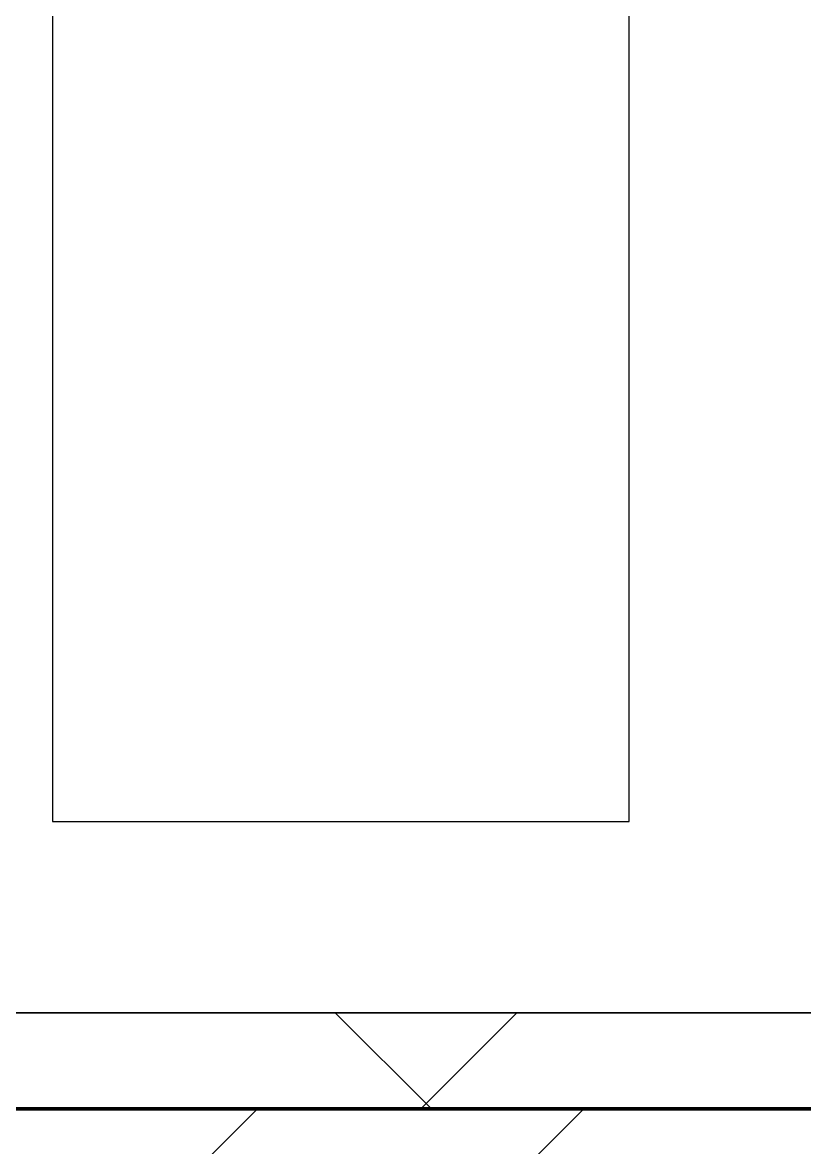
# Model space of a CAD drawing. Header units: millimetres. Extents: x -794334 to -714814, y -17806 to 22403.
# Drawn here: x -728247 to -727840, y -3841 to -3256 of the extents above; entities that cross this region are included whole.
import ezdxf
from ezdxf.xclip import XClip

# ---------------------------------------------------------------- set-up
doc = ezdxf.new("R2010")
doc.units = ezdxf.units.MM
doc.header["$XCLIPFRAME"] = 0
doc.layers.add('000 - WIPEOUT', color=250, linetype='Continuous')
doc.layers.add('A11_ALU.SOLID SHEET', color=2, linetype='Continuous')
for name, color, linetype, lineweight in [('A-GLAZ-CURT', 2, 'Continuous', 9), ('A-WALL', 5, 'Continuous', 35), ('A-WALL-FNSH', 2, 'Continuous', 35), ('A-WALL-PATT', 1, 'Continuous', 35)]:
    doc.layers.add(name, color=color, linetype=linetype, lineweight=lineweight)

# ---------------------------------------------------------------- blocks, each defined once
blk = doc.blocks.new('PPLS-PP19_Custom Tile Pattern - Custom Tile Pattern-V201-4252-01 ENLARGED CONCOURSE LEVEL - REFLECTED CEILING PLAN - SHEET 3')
at = {"layer": 'A-GLAZ-CURT'}
for p, q in [((-300, 0), (300, 0)), ((300, 0), (-300, 0)), ((230.06, 0), (300, 0)), ((-300, -50), (300, -50)), ((300, -50), (-300, -50))]:
    blk.add_line(p, q, dxfattribs=at)
for points, knots in [([(247.1, 0), (246.76, 0), (245.04, 0), (238.34, 0), (226.56, 0), (221.1, 0), (200.27, 0), (182.99, 0), (174.27, 0), (169.67, 0), (168.99, 0)], [-9649.085549, -9649.085549, -9649.085549, -9649.085549, -9581.591397, -9406.094246, -9221.510254, -9016.44624, -8717.832359, -8253.978395, -8152.463617, -8069.855175, -8069.855175, -8069.855175, -8069.855175]), ([(300, 0), (286.53, 0), (254.22, 0), (208.01, 0), (182.46, 0), (171.15, 0)], [-285.253232, -285.253232, -285.253232, -285.253232, -244.693688, -187.987675, -146.481389, -146.481389, -146.481389, -146.481389]), ([(171.51, 0), (176.48, 0), (193.23, 0), (201.73, 0), (208.81, 0), (213.9, 0), (241.96, 0), (266.73, 0), (281.71, 0), (291.71, 0), (296.52, 0), (297.86, 0), (298.09, 0)], [-7971.819559, -7971.819559, -7971.819559, -7971.819559, -7784.112253, -7606.717214, -7289.299508, -7042.621073, -6582.165592, -6068.460911, -5766.029927, -5566.724884, -5280.360606, -5199.253518, -5199.253518, -5199.253518, -5199.253518]), ([(300, 0), (288.22, 0), (262, 0), (230.43, 0), (219.94, 0), (219.02, 0)], [-12528.858583, -12528.858583, -12528.858583, -12528.858583, -11905.454923, -11162.864862, -10856.732305, -10856.732305, -10856.732305, -10856.732305]), ([(219.9, 0), (220.86, 0), (227.84, 0), (242.06, 0), (246.54, 0), (246.96, 0)], [-10670.940496, -10670.940496, -10670.940496, -10670.940496, -10511.382485, -9925.173265, -9834.877357, -9834.877357, -9834.877357, -9834.877357]), ([(284.76, 0), (284.76, 0), (285.09, 0), (287.47, 0), (293.59, 0), (297.76, 0), (300, 0)], [-4110.630118, -4110.630118, -4110.630118, -4110.630118, -4053.389046, -3959.664717, -3862.421465, -3746.95702, -3746.95702, -3746.95702, -3746.95702]), ([(297.38, 0), (295.84, 0), (291.62, 0), (285.38, 0), (284.87, 0)], [-4803.172655, -4803.172655, -4803.172655, -4803.172655, -4358.271401, -4143.037883, -4143.037883, -4143.037883, -4143.037883])]:
    blk.add_open_spline(points, degree=3, knots=knots, dxfattribs=at)
blk = doc.blocks.new('PPLS-PP19_Custom Tile Pattern - Custom Tile Pattern-V202-4252-01 ENLARGED CONCOURSE LEVEL - REFLECTED CEILING PLAN - SHEET 3')
at = {"layer": 'A-GLAZ-CURT'}
for p, q in [((-300, 0), (300, 0)), ((300, 0), (-300, 0)), ((-293.07, 0), (-275.75, 0)), ((-275.75, 0), (-293.07, 0)), ((-222.32, 0), (-205, 0)), ((-205, 0), (-222.32, 0)), ((-300, -50), (300, -50)), ((300, -50), (-300, -50))]:
    blk.add_line(p, q, dxfattribs=at)
at = {"layer": 'A-GLAZ-CURT', "flags": 128}
for points in [[(-300, 0), (-291.56, 0), (-283.3, 0), (-275.2, 0), (-267.26, 0), (-259.45, 0), (-251.77, 0), (-244.2, 0), (-236.74, 0), (-229.36, 0), (-222.06, 0), (-214.83, 0), (-207.71, 0), (-200.76, 0), (-194.02, 0), (-187.54, 0), (-181.38, 0), (-175.58, 0), (-170.25, 0), (-165.64, 0), (-162.01, 0), (-159.53, 0), (-157.51, 0)], [(-125.17, 0), (-128.55, 0), (-134.16, 0), (-140.03, 0), (-145.5, 0), (-150.63, 0), (-155.53, 0), (-160.27, 0), (-164.95, 0), (-169.65, 0), (-174.47, 0), (-179.49, 0), (-184.81, 0), (-190.44, 0), (-196.37, 0), (-202.58, 0), (-209.04, 0), (-215.73, 0), (-222.63, 0), (-229.72, 0), (-236.97, 0), (-244.39, 0), (-251.96, 0), (-259.67, 0), (-267.51, 0), (-275.48, 0), (-283.55, 0), (-291.73, 0), (-300, 0)], [(-157.46, 0), (-154.52, 0), (-149.42, 0), (-141.84, 0), (-132.81, 0), (-126.08, 0)]]:
    blk.add_lwpolyline(points, dxfattribs=at)
at = {"layer": 'A-GLAZ-CURT'}
for points, knots in [([(-300, 0), (-284.65, 0), (-236.57, 0), (-192.04, 0), (-164.19, 0), (-158.58, 0)], [-5323.127839, -5323.127839, -5323.127839, -5323.127839, -4502.809032, -2700.551212, -2217.969933, -2217.969933, -2217.969933, -2217.969933]), ([(-89.62, 0), (-102.16, 0), (-137.83, 0), (-202.69, 0), (-262.56, 0), (-294.48, 0), (-300, 0)], [-18650.778289, -18650.778289, -18650.778289, -18650.778289, -17136.203329, -15131.813646, -13729.592194, -13439.944408, -13439.944408, -13439.944408, -13439.944408]), ([(-137.88, 0), (-140.56, 0), (-147.66, 0), (-147.69, 0), (-158.72, 0), (-174.02, 0), (-185.59, 0), (-209.77, 0), (-232.01, 0), (-255.22, 0), (-262.59, 0), (-264.9, 0), (-265.4, 0)], [-3187.727384, -3187.727384, -3187.727384, -3187.727384, -2919.378265, -2477.344047, -2237.412286, -2029.680487, -1755.085331, -1400.429864, -858.079193, -543.655514, -208.940337, 0, 0, 0, 0]), ([(-258.6, 0), (-257.91, 0), (-254.26, 0), (-241.25, 0), (-225.99, 0), (-213.1, 0), (-200.2, 0), (-185.8, 0), (-171.89, 0), (-159.07, 0), (-157.44, 0)], [-5722.54675, -5722.54675, -5722.54675, -5722.54675, -5657.471696, -5413.335975, -5017.494783, -4832.723979, -4666.091899, -4349.945572, -4000.813434, -3847.891939, -3847.891939, -3847.891939, -3847.891939]), ([(-133.82, 0), (-135.51, 0), (-137.8, 0), (-149.31, 0), (-162.01, 0), (-177.91, 0), (-199.46, 0), (-216.65, 0), (-231.26, 0), (-233.46, 0), (-234, 0)], [-2731.647847, -2731.647847, -2731.647847, -2731.647847, -2418.507304, -2308.929706, -2113.765672, -1763.376603, -1422.553702, -978.033455, -846.069444, -682.911962, -682.911962, -682.911962, -682.911962]), ([(-233.49, 0), (-233.44, 0), (-232.38, 0), (-230.74, 0), (-225.3, 0), (-223.63, 0)], [-455.274641, -455.274641, -455.274641, -455.274641, -440.605512, -119.536984, 0, 0, 0, 0]), ([(-223.63, 0), (-219.39, 0), (-206.17, 0), (-188.58, 0), (-170.96, 0), (-161.71, 0), (-157.64, 0)], [-5463.295695, -5463.295695, -5463.295695, -5463.295695, -5161.076232, -4739.070012, -4465.409639, -4249.229985, -4249.229985, -4249.229985, -4249.229985]), ([(-157.5, 0), (-155.67, 0), (-148.04, 0), (-136.84, 0), (-127.33, 0), (-124.19, 0), (-123.43, 0), (-123.28, 0)], [-4246.6772, -4246.6772, -4246.6772, -4246.6772, -4149.119819, -3839.893365, -3647.167523, -3488.92562, -3439.852845, -3439.852845, -3439.852845, -3439.852845]), ([(-157.48, 0), (-143.8, 0), (-126.3, 0), (-110.8, 0), (-99.5, 0), (-91.46, 0)], [-2186.191638, -2186.191638, -2186.191638, -2186.191638, -1002.059161, -460.363443, 0, 0, 0, 0]), ([(-152.35, 0), (-151.03, 0), (-147.71, 0), (-143.57, 0), (-138.62, 0)], [-3494.978217, -3494.978217, -3494.978217, -3494.978217, -3371.022232, -3227.460399, -3227.460399, -3227.460399, -3227.460399]), ([(-118.78, 0), (-121.86, 0), (-126.28, 0), (-136.96, 0), (-147.46, 0), (-150.03, 0), (-150.57, 0)], [-5938.474035, -5938.474035, -5938.474035, -5938.474035, -5700.061948, -5508.838257, -5298.784692, -5196.16478, -5196.16478, -5196.16478, -5196.16478]), ([(-150.34, 0), (-150.07, 0), (-147.75, 0), (-142.6, 0), (-127.26, 0), (-107.3, 0), (-90.42, 0), (-75.26, 0), (-68.41, 0), (-65.12, 0), (-63.63, 0)], [-4948.728362, -4948.728362, -4948.728362, -4948.728362, -4883.323924, -4440.880425, -4054.690705, -3793.097032, -3402.597032, -3144.956779, -3050.982048, -2969.237017, -2969.237017, -2969.237017, -2969.237017]), ([(-26.75, 0), (-27.82, 0), (-36.18, 0), (-53.55, 0), (-78.2, 0), (-110.94, 0), (-130.52, 0), (-147.74, 0), (-149.07, 0)], [-8718.362214, -8718.362214, -8718.362214, -8718.362214, -8532.293389, -8073.216054, -7508.296369, -7004.680444, -6449.282163, -6277.220794, -6277.220794, -6277.220794, -6277.220794]), ([(-148.23, 0), (-146.94, 0), (-140.15, 0), (-137.28, 0), (-133.93, 0), (-128.78, 0), (-126.5, 0)], [-6162.058746, -6162.058746, -6162.058746, -6162.058746, -6017.569127, -5560.701257, -5364.112219, -5231.017328, -5231.017328, -5231.017328, -5231.017328]), ([(-89.75, 0), (-93.82, 0), (-105.51, 0), (-122.65, 0), (-139.03, 0), (-146.11, 0), (-146.95, 0)], [-1611.312725, -1611.312725, -1611.312725, -1611.312725, -1374.161226, -945.742622, -741.901385, -489.130243, -489.130243, -489.130243, -489.130243]), ([(-146.69, 0), (-146.59, 0), (-145.49, 0), (-135.69, 0), (-128.29, 0), (-125.15, 0)], [-420.34245, -420.34245, -420.34245, -420.34245, -406.956646, -290.263673, 0, 0, 0, 0]), ([(-127.41, 0), (-131.63, 0), (-133.16, 0), (-134.09, 0), (-134.15, 0)], [-8540.990293, -8540.990293, -8540.990293, -8540.990293, -8266.114998, -8246.473386, -8246.473386, -8246.473386, -8246.473386]), ([(-134.15, 0), (-133.32, 0), (-130.31, 0), (-117.33, 0), (-99.59, 0), (-91.17, 0), (-90.51, 0)], [-7657.439573, -7657.439573, -7657.439573, -7657.439573, -7293.749979, -6839.55839, -6236.997189, -6184.855039, -6184.855039, -6184.855039, -6184.855039]), ([(-120.13, 0), (-120.14, 0), (-120.24, 0), (-121.3, 0), (-129.25, 0), (-133.82, 0)], [-2933.992132, -2933.992132, -2933.992132, -2933.992132, -2920.575025, -2840.280255, -2731.647847, -2731.647847, -2731.647847, -2731.647847]), ([(-113.43, 0), (-113.44, 0), (-113.96, 0), (-119.73, 0), (-125.43, 0), (-127.03, 0), (-127.41, 0)], [-328.499627, -328.499627, -328.499627, -328.499627, -282.672656, -98.539552, -24.539552, 0, 0, 0, 0]), ([(-126.5, 0), (-122.44, 0), (-108.71, 0), (-86.68, 0), (-63.44, 0), (-54.4, 0), (-48.53, 0), (-33.73, 0), (-26.36, 0), (-21.75, 0)], [-5231.017328, -5231.017328, -5231.017328, -5231.017328, -4994.692869, -4542.524482, -4008.285538, -3689.699207, -3546.54457, -3315.260113, -3001.191886, -3001.191886, -3001.191886, -3001.191886]), ([(-125.15, 0), (-124.93, 0), (-121.96, 0), (-113.01, 0), (-98.9, 0), (-85.29, 0), (-71.67, 0), (-65.93, 0), (-65.07, 0)], [-3362.7396, -3362.7396, -3362.7396, -3362.7396, -3342.215224, -3074.362186, -2902.289527, -2605.247022, -2322.099534, -2241.8264, -2241.8264, -2241.8264, -2241.8264]), ([(-122.08, 0), (-122.01, 0), (-121.69, 0), (-121.2, 0), (-120.88, 0)], [-3136.336417, -3136.336417, -3136.336417, -3136.336417, -3110.304437, -3035.164275, -3035.164275, -3035.164275, -3035.164275]), ([(-36.33, 0), (-36.43, 0), (-37.27, 0), (-45.02, 0), (-46.13, 0), (-60.59, 0), (-81.23, 0), (-99.51, 0), (-114.02, 0), (-117.28, 0), (-118.78, 0)], [-1855.773136, -1855.773136, -1855.773136, -1855.773136, -1810.870157, -1672.078046, -1405.135169, -1060.00838, -740.068933, -229.489605, -116.330425, 0, 0, 0, 0]), ([(-117.74, 0), (-117.19, 0), (-114.78, 0), (-113.43, 0), (-113.43, 0)], [-821.249067, -821.249067, -821.249067, -821.249067, -394.672656, -330.879064, -330.879064, -330.879064, -330.879064]), ([(-36.62, 0), (-36.62, 0), (-40.35, 0), (-44.32, 0), (-58.97, 0), (-85.2, 0), (-107.61, 0), (-116.56, 0), (-117.56, 0)], [-4069.478503, -4069.478503, -4069.478503, -4069.478503, -3858.647035, -3538.256648, -2842.901703, -2193.204658, -1433.981041, -985.49888, -985.49888, -985.49888, -985.49888]), ([(-115.82, 0), (-114.96, 0), (-110.41, 0), (-99.64, 0), (-92.02, 0), (-90.05, 0)], [-5724.064692, -5724.064692, -5724.064692, -5724.064692, -5430.283136, -5103.229623, -4993.333029, -4993.333029, -4993.333029, -4993.333029]), ([(9.32, 0), (9.08, 0), (7.65, 0), (2.57, 0), (-12.23, 0), (-25.64, 0), (-40, 0), (-56.24, 0), (-75.59, 0), (-94, 0), (-112.01, 0), (-114.94, 0), (-115.63, 0)], [-2922.926651, -2922.926651, -2922.926651, -2922.926651, -2882.788014, -2720.818881, -2518.50168, -2125.455881, -1792.521578, -1466.981642, -1208.454564, -789.402658, -501.969187, -243.577221, -243.577221, -243.577221, -243.577221]), ([(-91.46, 0), (-90.09, 0), (-84.7, 0), (-77.43, 0), (-72.73, 0), (-72.64, 0), (-72.64, 0)], [-19832.387487, -19832.387487, -19832.387487, -19832.387487, -19753.885894, -19541.04734, -19478.625389, -19471.062469, -19471.062469, -19471.062469, -19471.062469]), ([(-89.63, 0), (-86.29, 0), (-69.09, 0), (-42.53, 0), (-12.78, 0), (4.23, 0), (9.64, 0), (10.14, 0), (10.18, 0)], [-4985.467456, -4985.467456, -4985.467456, -4985.467456, -4799.173296, -4065.652676, -3589.737505, -3285.047089, -3066.359526, -3044.715262, -3044.715262, -3044.715262, -3044.715262]), ([(-89.59, 0), (-84.03, 0), (-73.32, 0), (-62.74, 0), (-60.36, 0), (-59.97, 0)], [-6160.347385, -6160.347385, -6160.347385, -6160.347385, -5713.340575, -5140.470607, -5006.787413, -5006.787413, -5006.787413, -5006.787413]), ([(-72.93, 0), (-75.51, 0), (-80.85, 0), (-86.96, 0), (-89.14, 0)], [-19442.345229, -19442.345229, -19442.345229, -19442.345229, -18935.241197, -18670.125109, -18670.125109, -18670.125109, -18670.125109]), ([(-63.96, 0), (-64.13, 0), (-72.5, 0), (-80.63, 0), (-86.16, 0)], [-2171.769325, -2171.769325, -2171.769325, -2171.769325, -2007.031671, -1681.3698, -1681.3698, -1681.3698, -1681.3698]), ([(-29.03, 0), (-33.97, 0), (-43.74, 0), (-56.37, 0), (-71.66, 0), (-77.83, 0), (-82.66, 0), (-83.28, 0), (-83.28, 0)], [-2680.714891, -2680.714891, -2680.714891, -2680.714891, -2413.671296, -2161.752162, -2006.592567, -1646.621388, -1424.436217, -1393.971743, -1393.971743, -1393.971743, -1393.971743]), ([(-83.28, 0), (-83.28, 0), (-82.91, 0), (-76.14, 0), (-62.97, 0), (-48.14, 0), (-36.49, 0), (-33.57, 0), (-29.94, 0), (-28.57, 0)], [-1393.4169, -1393.4169, -1393.4169, -1393.4169, -1353.722004, -1274.333717, -1073.56893, -651.549973, -296.515819, -83.513472, 0, 0, 0, 0]), ([(-66.39, 0), (-66.39, 0), (-63.63, 0), (-53.63, 0), (-34.42, 0), (-29.82, 0), (-29.19, 0)], [-2493.31794, -2493.31794, -2493.31794, -2493.31794, -2315.303971, -1809.437387, -963.711516, -666.19313, -666.19313, -666.19313, -666.19313]), ([(31.18, 0), (25.97, 0), (11.99, 0), (-16.92, 0), (-47.42, 0), (-65.77, 0), (-66.37, 0), (-66.38, 0)], [-4496.803627, -4496.803627, -4496.803627, -4496.803627, -4222.080604, -3745.412743, -2981.410125, -2542.574734, -2498.224237, -2498.224237, -2498.224237, -2498.224237]), ([(-63.63, 0), (-61.49, 0), (-57.39, 0), (-54.49, 0), (-45.2, 0), (-40.79, 0), (-40.46, 0), (-40.44, 0)], [-2969.237017, -2969.237017, -2969.237017, -2969.237017, -2851.217951, -2734.127174, -2474.780881, -2410.990208, -2350.645972, -2350.645972, -2350.645972, -2350.645972]), ([(-58.83, 0), (-58.37, 0), (-57.29, 0), (-54.23, 0), (-46.33, 0), (-42.62, 0), (-41.76, 0)], [-4859.52896, -4859.52896, -4859.52896, -4859.52896, -4680.891996, -4469.85053, -4321.566175, -4270.495146, -4270.495146, -4270.495146, -4270.495146]), ([(-51.83, 0), (-51.83, 0), (-51.78, 0), (-47.4, 0), (-46.01, 0), (-40.22, 0), (-36.78, 0)], [-632.814994, -632.814994, -632.814994, -632.814994, -627.965721, -508.377888, -260.442412, 0, 0, 0, 0]), ([(-21.76, 0), (-25.91, 0), (-32.99, 0), (-44.85, 0), (-51.43, 0), (-51.79, 0)], [-1280.847932, -1280.847932, -1280.847932, -1280.847932, -1039.307308, -819.71621, -644.910881, -644.910881, -644.910881, -644.910881]), ([(-41.76, 0), (-39.9, 0), (-37.72, 0), (-36.92, 0), (-36.77, 0)], [-4270.495146, -4270.495146, -4270.495146, -4270.495146, -4161.040818, -4106.245333, -4106.245333, -4106.245333, -4106.245333]), ([(-36.78, 0), (-32.43, 0), (-19.22, 0), (8.83, 0), (43.36, 0), (70.92, 0), (82.12, 0), (83.66, 0)], [-6191.144455, -6191.144455, -6191.144455, -6191.144455, -5862.463379, -5340.621928, -4573.028122, -4094.177415, -3869.465285, -3869.465285, -3869.465285, -3869.465285]), ([(-36.29, 0), (-36.29, 0), (-34.66, 0), (-28.88, 0), (-26.95, 0), (-26.54, 0)], [-9150.272121, -9150.272121, -9150.272121, -9150.272121, -9057.163041, -8919.836787, -8834.607043, -8834.607043, -8834.607043, -8834.607043]), ([(30.82, 0), (29.27, 0), (20.14, 0), (3.54, 0), (-16.58, 0), (-34.76, 0), (-36.04, 0)], [-10462.034656, -10462.034656, -10462.034656, -10462.034656, -10363.088938, -9884.23066, -9424.652049, -9182.880979, -9182.880979, -9182.880979, -9182.880979]), ([(-33.34, 0), (-33.34, 0), (-32.93, 0), (-31.16, 0), (-30.52, 0)], [-2415.024266, -2415.024266, -2415.024266, -2415.024266, -2357.633367, -2323.618664, -2323.618664, -2323.618664, -2323.618664]), ([(45.21, 0), (44.06, 0), (37.17, 0), (24.74, 0), (2.64, 0), (-17.84, 0), (-30.57, 0), (-31.82, 0), (-32, 0)], [-4163.150107, -4163.150107, -4163.150107, -4163.150107, -4098.545751, -3766.694881, -3333.063701, -2994.501669, -2698.150104, -2614.070998, -2614.070998, -2614.070998, -2614.070998]), ([(-30.76, 0), (-30.73, 0), (-30.17, 0), (-26.5, 0), (-21.82, 0)], [-54176.191683, -54176.191683, -54176.191683, -54176.191683, -54157.274271, -53850.431858, -53850.431858, -53850.431858, -53850.431858]), ([(-22.74, 0), (-24.16, 0), (-27.07, 0), (-29.52, 0), (-30.21, 0)], [-54634.591799, -54634.591799, -54634.591799, -54634.591799, -54461.685999, -54290.791712, -54290.791712, -54290.791712, -54290.791712]), ([(8.33, 0), (8.19, 0), (7.18, 0), (0.32, 0), (-13.89, 0), (-24.92, 0), (-29.03, 0)], [-3574.286521, -3574.286521, -3574.286521, -3574.286521, -3526.962355, -3285.499107, -2903.012179, -2680.714891, -2680.714891, -2680.714891, -2680.714891]), ([(-28.98, 0), (-28.66, 0), (-27.39, 0), (-24.45, 0), (-22.56, 0)], [-166.548282, -166.548282, -166.548282, -166.548282, -102.06493, 0, 0, 0, 0]), ([(-21.76, 0), (-19.7, 0), (-16.76, 0), (-11.36, 0), (-7.66, 0), (-6.6, 0), (-6.44, 0)], [-56453.869625, -56453.869625, -56453.869625, -56453.869625, -56344.022017, -56303.229861, -56166.290093, -56124.392176, -56124.392176, -56124.392176, -56124.392176]), ([(-13, 0), (-14.35, 0), (-16.72, 0), (-20.82, 0), (-21.72, 0)], [-55207.591944, -55207.591944, -55207.591944, -55207.591944, -54789.006179, -54676.696135, -54676.696135, -54676.696135, -54676.696135]), ([(-21.68, 0), (-18.12, 0), (-11.04, 0), (2.08, 0), (13.15, 0), (21.24, 0), (24.62, 0), (24.72, 0), (24.72, 0)], [-5240.848351, -5240.848351, -5240.848351, -5240.848351, -5050.479954, -4785.90057, -4596.498881, -4445.288762, -4384.376941, -4376.041937, -4376.041937, -4376.041937, -4376.041937]), ([(76.63, 0), (74.8, 0), (67.65, 0), (53.52, 0), (37, 0), (24.07, 0), (12.82, 0), (-2.9, 0), (-15.59, 0), (-21.25, 0)], [-3095.572228, -3095.572228, -3095.572228, -3095.572228, -2950.589685, -2634.532728, -2313.748533, -2106.613311, -1925.670641, -1617.263037, -1290.787923, -1290.787923, -1290.787923, -1290.787923]), ([(-21.22, 0), (-19.38, 0), (-10.97, 0), (8.61, 0), (15.02, 0), (22.91, 0), (31, 0), (39.04, 0), (51.19, 0), (58.74, 0), (61.34, 0), (61.45, 0)], [-2989.152759, -2989.152759, -2989.152759, -2989.152759, -2864.387349, -2439.246196, -2084.094819, -1956.422387, -1818.904206, -1645.594513, -1443.202566, -1228.752106, -1120.932285, -1120.932285, -1120.932285, -1120.932285]), ([(-20.98, 0), (-19.68, 0), (-17.76, 0), (-15.75, 0), (-15.19, 0)], [-53832.391596, -53832.391596, -53832.391596, -53832.391596, -53749.15266, -53717.791567, -53717.791567, -53717.791567, -53717.791567]), ([(-20.6, 0), (-13.44, 0), (6.18, 0), (22.06, 0), (37.44, 0), (45.92, 0), (57.76, 0), (64.47, 0), (72.74, 0), (75.22, 0), (76.03, 0), (76.21, 0)], [-2129.983776, -2129.983776, -2129.983776, -2129.983776, -1716.209403, -1206.526904, -1089.329421, -901.315459, -753.071572, -495.328968, -421.953223, -334.951786, -290.452333, -290.452333, -290.452333, -290.452333]), ([(-15.19, 0), (-13.07, 0), (7.48, 0), (42.82, 0), (88.72, 0), (120.63, 0), (138.28, 0), (138.53, 0)], [-461.142613, -461.142613, -461.142613, -461.142613, -429.606584, -390.253598, -346.313304, -291.370682, -290.5735, -290.5735, -290.5735, -290.5735]), ([(-6.54, 0), (-6.73, 0), (-7.2, 0), (-7.6, 0), (-7.79, 0)], [-56009.792147, -56009.792147, -56009.792147, -56009.792147, -55949.290093, -55895.192118, -55895.192118, -55895.192118, -55895.192118]), ([(-2.63, 0), (-2.47, 0), (-1.22, 0), (4.92, 0), (15.97, 0), (22.54, 0), (24.49, 0)], [-226.825321, -226.825321, -226.825321, -226.825321, -220.269177, -206.416616, -198.214427, -187.717507, -187.717507, -187.717507, -187.717507]), ([(103.09, 0), (101.08, 0), (86.31, 0), (63.34, 0), (35.84, 0), (12, 0), (3.08, 0), (-1.67, 0), (-2.25, 0)], [-375.435014, -375.435014, -375.435014, -375.435014, -369.147452, -330.153101, -307.516438, -285.83788, -246.234814, -234.646884, -234.646884, -234.646884, -234.646884]), ([(24.69, 0), (24.54, 0), (20.99, 0), (15.48, 0), (10.8, 0), (9.63, 0)], [-4368.572414, -4368.572414, -4368.572414, -4368.572414, -4306.476363, -4080.000647, -3772.857994, -3772.857994, -3772.857994, -3772.857994]), ([(18.16, 0), (19.15, 0), (24.25, 0), (25.66, 0), (26.12, 0)], [-5700.113719, -5700.113719, -5700.113719, -5700.113719, -5554.232259, -5302.431367, -5302.431367, -5302.431367, -5302.431367]), ([(112.96, 0), (110.69, 0), (104.85, 0), (92.38, 0), (85.59, 0), (74.4, 0), (62.26, 0), (51.85, 0), (43.81, 0), (29.53, 0), (20.67, 0), (18.85, 0), (18.16, 0)], [-8062.814755, -8062.814755, -8062.814755, -8062.814755, -7723.759874, -7531.75727, -7135.649961, -6924.452779, -6738.82075, -6548.303034, -6314.283804, -6135.05769, -5972.647715, -5832.674503, -5832.674503, -5832.674503, -5832.674503]), ([(27.44, 0), (27.9, 0), (29.54, 0), (36.16, 0), (42, 0), (45.26, 0)], [-5037.309798, -5037.309798, -5037.309798, -5037.309798, -4887.603822, -4705.298446, -4507.066662, -4507.066662, -4507.066662, -4507.066662]), ([(27.89, 0), (29.09, 0), (33.17, 0), (41.26, 0), (46.13, 0)], [-147.777612, -147.777612, -147.777612, -147.777612, -135.792042, -120.074175, -120.074175, -120.074175, -120.074175]), ([(136.44, 0), (121.66, 0), (86.93, 0), (51.16, 0), (31.18, 0)], [-106.750556, -106.750556, -106.750556, -106.750556, -59.610984, 0, 0, 0, 0]), ([(168.37, 0), (167.68, 0), (162.47, 0), (147.02, 0), (109.77, 0), (76.86, 0), (57.82, 0), (46.51, 0), (41.18, 0), (36.02, 0), (35.54, 0), (35.54, 0)], [-543.375029, -543.375029, -543.375029, -543.375029, -530.793311, -458.593899, -401.860199, -357.622665, -341.267687, -334.000314, -326.15566, -319.318397, -317.489778, -317.489778, -317.489778, -317.489778]), ([(36.29, 0), (37.77, 0), (48.82, 0), (64.79, 0), (90.72, 0), (107.37, 0), (114.04, 0)], [-314.598523, -314.598523, -314.598523, -314.598523, -305.899624, -287.17622, -249.500363, -213.282034, -213.282034, -213.282034, -213.282034])]:
    blk.add_open_spline(points, degree=3, knots=knots, dxfattribs=at)
for points in [[(-86.16, 0), (-87.31, 0), (-88.46, 0), (-89.62, 0)], [(-39.84, 0), (-39.08, 0), (-38.11, 0), (-37.36, 0)], [(-30.52, 0), (-27.3, 0), (-24.66, 0), (-21.77, 0)], [(-28.57, 0), (-26.93, 0), (-24.79, 0), (-22.85, 0)], [(24.49, 0), (25.23, 0), (25.72, 0), (26.04, 0)], [(46.17, 0), (41.61, 0), (36.31, 0), (30.82, 0)]]:
    blk.add_open_spline(points, degree=3, dxfattribs=at)
blk = doc.blocks.new('*U1029')
at = {"layer": 'A-GLAZ-CURT'}
for name, p in [('PPLS-PP19_Custom Tile Pattern - Custom Tile Pattern-V201-4252-01 ENLARGED CONCOURSE LEVEL - REFLECTED CEILING PLAN - SHEET 3', (50402.37, -7350)), ('PPLS-PP19_Custom Tile Pattern - Custom Tile Pattern-V202-4252-01 ENLARGED CONCOURSE LEVEL - REFLECTED CEILING PLAN - SHEET 3', (51002.37, -7350))]:
    blk.add_blockref(name, p, dxfattribs=at)
blk = doc.blocks.new('*U1271')
at = {"color": 3}
blk.add_wipeout([(-437.5, -7250), (437.5, -7250), (437.5, -7550), (-437.5, -7550)], dxfattribs=at).dxf.layer = '000 - WIPEOUT'
at = {"layer": 'A11_ALU.SOLID SHEET', "color": 0, "linetype": 'ByBlock'}
blk.add_lwpolyline([(-437.5, -7550), (437.5, -7550), (437.5, -7250), (-437.5, -7250)], close=True, dxfattribs=at)
blk = doc.blocks.new('*U1630')
blk.add_lwpolyline([(22690, -750), (19166.45, -750), (19116.45, -700), (18966.44, -550), (-101025.39, -550), (-101025.39, -6704.96), (-96300, -6704.96), (-96300, -7350), (-94497.63, -7350), (17250, -7350), (17250, -6849.96), (18300, -6849.96), (22690, -6849.96)], close=True)
at = {"layer": 'A11_ALU.SOLID SHEET', "color": 0, "linetype": 'ByBlock', "rotation": 90}
blk.add_blockref('*U1271', (9200, -6813), dxfattribs=at)

msp = doc.modelspace()

# ---------------------------------------------------------------- block references
at = {"layer": 'A11_ALU.SOLID SHEET'}
ref = msp.add_blockref('*U1630', (-744681.24, 3579.02), dxfattribs=at)
XClip(ref).set_block_clipping_path([(-45802.4668593339, -9620.0029952967), (23702.8690583039, 10334.9999958097)])

# ---------------------------------------------------------------- next in the draw order: hatches: boundary and pattern name
at = {"layer": 'A-WALL-PATT', "lineweight": 9}
h = msp.add_hatch(dxfattribs=at)
h.set_pattern_fill('FP_5', color=256, style=0, pattern_type=2)
h.set_pattern_definition([(45, (0, 0), (-212.13203, 212.13203), []), (135, (0, 0), (-212.13203, -212.13203), [])])
h.paths.add_polyline_path([(-727630.24, -3820.98), (-727382.37, -3820.98), (-727382.37, -3770.98), (-790483.7, -3770.98), (-790483.7, -3820.98), (-727766, -3820.98)])
h = msp.add_hatch(dxfattribs=at)
h.set_pattern_fill('FP_2', color=256, style=0, pattern_type=2)
h.set_pattern_definition([(45, (0, 0), (-84.852814, 84.852814), [])])
h.paths.add_polyline_path([(-727382.37, -4020.98), (-727382.37, -3820.98), (-790483.7, -3820.98), (-790483.7, -4020.98), (-727494.49, -4020.98)])

# ---------------------------------------------------------------- next in the draw order: linework, layer by layer
at = {"layer": 'A-WALL', "color": 7, "lineweight": 70}
for p, q in [((-729980, -3820.98), (-727382.37, -3820.98)), ((-727382.37, -3820.98), (-729980, -3820.98))]:
    msp.add_line(p, q, dxfattribs=at)
at = {"layer": 'A-WALL-FNSH', "color": 250}
msp.add_line((-729980, -3770.98), (-727432.37, -3770.98), dxfattribs=at)

# ---------------------------------------------------------------- next in the draw order: block references
msp.add_blockref('*U1029', (-778882.37, 3579.02))

doc.saveas('drawing.dxf')
